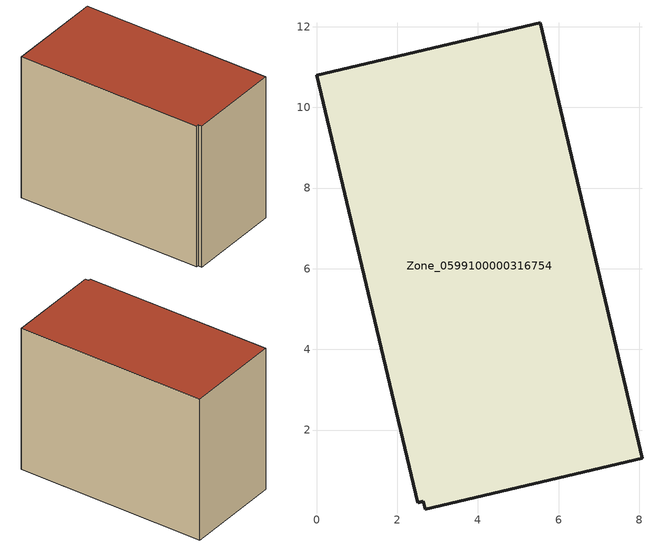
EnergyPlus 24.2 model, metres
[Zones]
Zone_0599100000316754
 floor ground (C_G): 5.55,12.1 8.07,1.3 2.69,0.03 2.65,0.23 2.51,0.2 0,10.79 z0
 wall outside (C_F): 5.55,12.1 0,10.79 2.51,0.2 2.65,0.23 2.69,0.03 8.07,1.3 5.55,12.1 z0:8.53
 roof outside (C_R): 8.07,1.3 5.55,12.1 0,10.79 2.51,0.2 2.65,0.23 2.69,0.03 z8.53
[BUILDING]
Pand.0599100000316754: North Axis=0; Terrain=City; Loads Convergence Tolerance Value=0.04; Temperature Convergence Tolerance Value=0.4; Solar Distribution=FullExterior; Maximum Number of Warmup Days=25; Minimum Number of Warmup Days=1
[Site:Location]
Rotterdam.The.Hague.AP_ZH_NLD Design_Conditions: Latitude=51.96; Longitude=4.45; Time Zone=1; Elevation=-4.5
[SITE:GROUNDTEMPERATURE:BUILDINGSURFACE]
18, 18, 18, 18, 18, 18, 18, 18, 18, 18, 18, 18
[MATERIAL] Thermal Absorptance=0.9; Solar Absorptance=0.7; Visible Absorptance=0.7
Name | Roughness | Thickness | Conductivity | Density | Specific Heat
G.TC.1992-2005 | MediumSmooth | 0.15 | 0.06 | 540 | 1210
F.TC.1992-2005 | Rough | 0.3 | 0.12 | 1920 | 840
R.TC.1992-2005 | MediumRough | 0.2 | 0.08 | 1500 | 1000
[CONSTRUCTION]
C_G: G.TC.1992-2005
C_F: F.TC.1992-2005
C_R: R.TC.1992-2005
[ZONE]
Zone_0599100000316754: Type=1; Multiplier=1; Ceiling Height=Autocalculate; Volume=Autocalculate; Floor Area=autocalculate; Part of Total Floor Area=Yes
[ZONEINFILTRATION:DESIGNFLOWRATE]
Infil_Zone_0599100000316754: Zone or ZoneList or Space or SpaceList=Zone_0599100000316754; Schedule=AlwaysOn; Design Flow Rate Calculation Method=Flow/Area; Flow Rate per Floor Area=0.0015; Constant Term Coefficient=1; Temperature Term Coefficient=0; Velocity Term Coefficient=0; Velocity Squared Term Coefficient=0
[HVACTEMPLATE:ZONE:IDEALLOADSAIRSYSTEM]
Zone_0599100000316754: Maximum Heating Supply Air Temperature=50; Minimum Cooling Supply Air Temperature=13; Maximum Heating Supply Air Humidity Ratio=0.0156; Minimum Cooling Supply Air Humidity Ratio=0.0077; Heating Limit=NoLimit; Cooling Limit=NoLimit; Dehumidification Control Type=ConstantSensibleHeatRatio; Cooling Sensible Heat Ratio=0.7; Dehumidification Setpoint=60; Humidification Control Type=None; Humidification Setpoint=30; Outdoor Air Method=None; Outdoor Air Flow Rate per Person=0.00944; Outdoor Air Flow Rate per Zone Floor Area=0; Outdoor Air Flow Rate per Zone=0; Demand Controlled Ventilation Type=None; Outdoor Air Economizer Type=NoEconomizer; Heat Recovery Type=None; Sensible Heat Recovery Effectiveness=0.7; Latent Heat Recovery Effectiveness=0.65
[ZONECONTROL:THERMOSTAT]
ThermostatControl_Zone_0599100000316754: Zone or ZoneList=Zone_0599100000316754; Control Type Schedule=DualSetpointControlType; Control 1=Thermostat_Zone_0599100000316754; Temperature Difference Between Cutout And Setpoint=0
[THERMOSTATSETPOINT:DUALSETPOINT]
Thermostat_Zone_0599100000316754: Heating Setpoint Temperature Schedule=HeatingSetpoint_Zone_0599100000316754; Cooling Setpoint Temperature Schedule=CoolingSetpoint_Zone_0599100000316754
[SCHEDULE:COMPACT]
HeatingSetpoint_Zone_0599100000316754: Through: 12/31, For: AllDays, Until: 24:00, 21
CoolingSetpoint_Zone_0599100000316754: Through: 12/31, For: AllDays, Until: 24:00, 24
DualSetpointControlType: Through: 12/31, For: AllDays, Until: 24:00, 4
AlwaysOn: Through: 12/31, For: AllDays, Until: 24:00, 1
